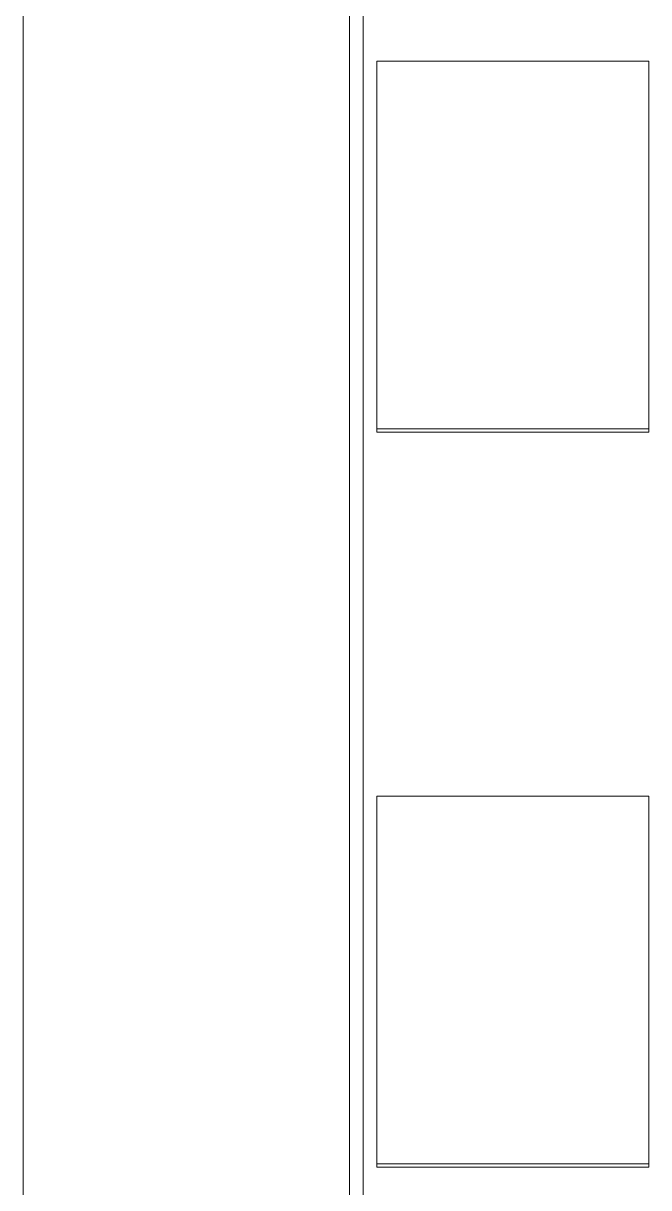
# Model space of a CAD drawing. Header units: millimetres. Extents: x 4137 to 6698, y 1400 to 3585.
# Drawn here: x 5174.15 to 5178.75, y 3321.58 to 3330.13 of the extents above; entities that cross this region are included whole.
import ezdxf

# ---------------------------------------------------------------- set-up
doc = ezdxf.new("R2010")
doc.units = ezdxf.units.MM
doc.layers.add('000-PI-Oprema', color=30, linetype='Continuous', lineweight=5)

msp = doc.modelspace()

# ---------------------------------------------------------------- linework, layer by layer
at = {"layer": '000-PI-Oprema', "color": 0, "linetype": 'ByBlock', "lineweight": 0}
for p, q in [((5176.6477, 3249.3631), (5176.6477, 3358.1782)), ((5176.7477, 3327.1532), (5176.7477, 3329.8557)), ((5176.7477, 3329.8557), (5178.7477, 3329.8557)), ((5178.7477, 3327.1532), (5178.7477, 3329.8557)), ((5176.7477, 3327.1273), (5176.7477, 3327.1532)), ((5176.7477, 3327.1532), (5178.7477, 3327.1532)), ((5176.7477, 3327.1273), (5178.7477, 3327.1273)), ((5178.7477, 3327.1273), (5178.7477, 3327.1532)), ((5176.7477, 3321.7517), (5176.7477, 3324.4539)), ((5176.7477, 3324.4539), (5178.7477, 3324.4539)), ((5178.7477, 3321.7517), (5178.7477, 3324.4539)), ((5176.7477, 3321.7274), (5176.7477, 3321.7517)), ((5176.7477, 3321.7517), (5178.7477, 3321.7517)), ((5176.7477, 3321.7274), (5178.7477, 3321.7274)), ((5178.7477, 3321.7274), (5178.7477, 3321.7517))]:
    msp.add_line(p, q, dxfattribs=at)
for points, knots in [([(5176.5477, 3249.0776), (5176.5477, 3252.4184), (5176.5477, 3260.3834), (5176.5477, 3273.0229), (5176.5477, 3288.5093), (5176.5477, 3302.8035), (5176.5477, 3317.0134), (5176.5477, 3331.58), (5176.5477, 3345.75), (5176.5477, 3355.32), (5176.5477, 3358.3639)], [0, 0, 0, 0, 0.091483, 0.21812, 0.346206, 0.515858, 0.610111, 0.736264, 0.916066, 1, 1, 1, 1]), ([(5174.1477, 3355.2984), (5174.1477, 3353.2754), (5174.1477, 3344.7262), (5174.1477, 3331.58), (5174.1477, 3317.0134), (5174.1477, 3302.8035), (5174.1477, 3288.5093), (5174.1477, 3273.0229), (5174.1477, 3260.2646), (5174.1477, 3251.3831), (5174.1477, 3247.1257), (5174.1477, 3246.3279)], [0, 0, 0, 0, 0.055935, 0.236292, 0.362833, 0.457376, 0.627551, 0.756032, 0.883059, 0.978086, 1, 1, 1, 1])]:
    msp.add_open_spline(points, degree=3, knots=knots, dxfattribs=at)

doc.saveas('drawing.dxf')
